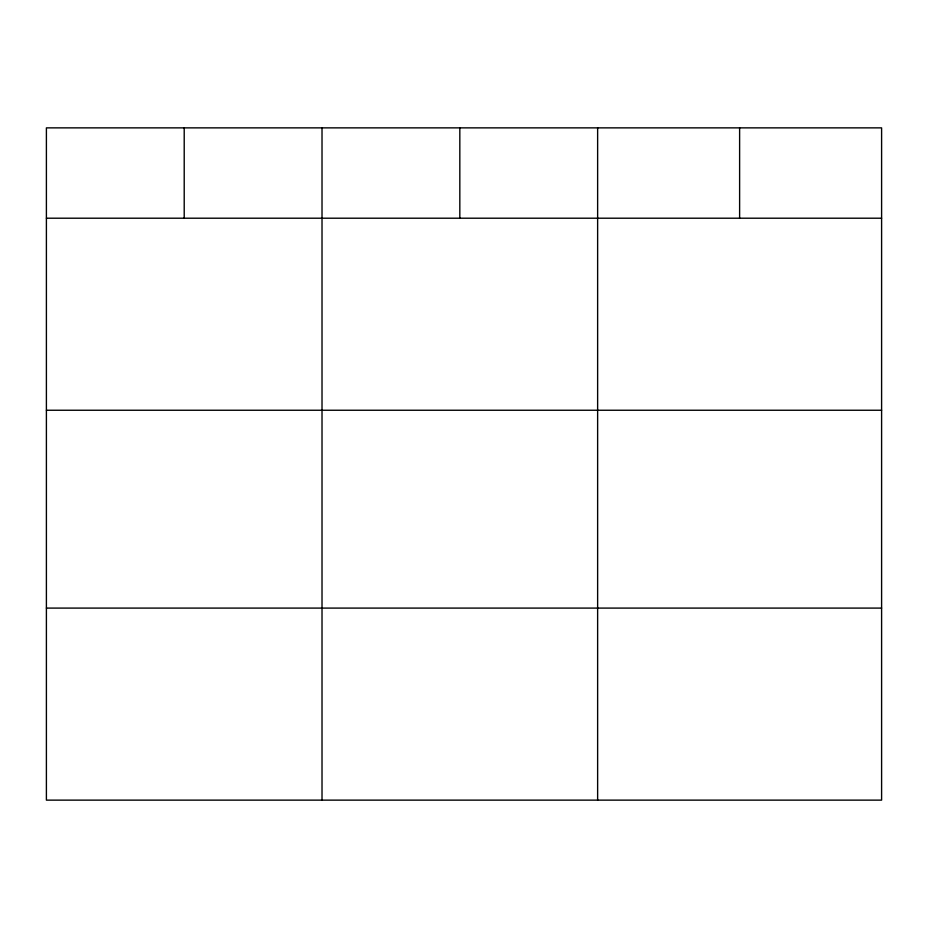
<?xml version="1.0" encoding="UTF-8"?>
<svg xmlns="http://www.w3.org/2000/svg" width="928" height="928" viewBox="0 0 928 928"><rect width="100%" height="100%" fill="white"/><g stroke="black" fill="none" stroke-linecap="round" stroke-linejoin="round"><path stroke-width="1.39" d="M881.6 410.246L881.6 127.867L46.4 127.867L46.4 800.133L881.6 800.133L881.6 410.246L46.4 410.246M46.4 218.208L881.6 218.208M46.4 608.095L881.6 608.095M739.616 127.867L739.616 218.208M597.632 127.867L597.632 800.133M459.824 127.867L459.824 218.208M322.016 127.867L322.016 800.133M184.208 127.867L184.208 218.208"/></g></svg>
